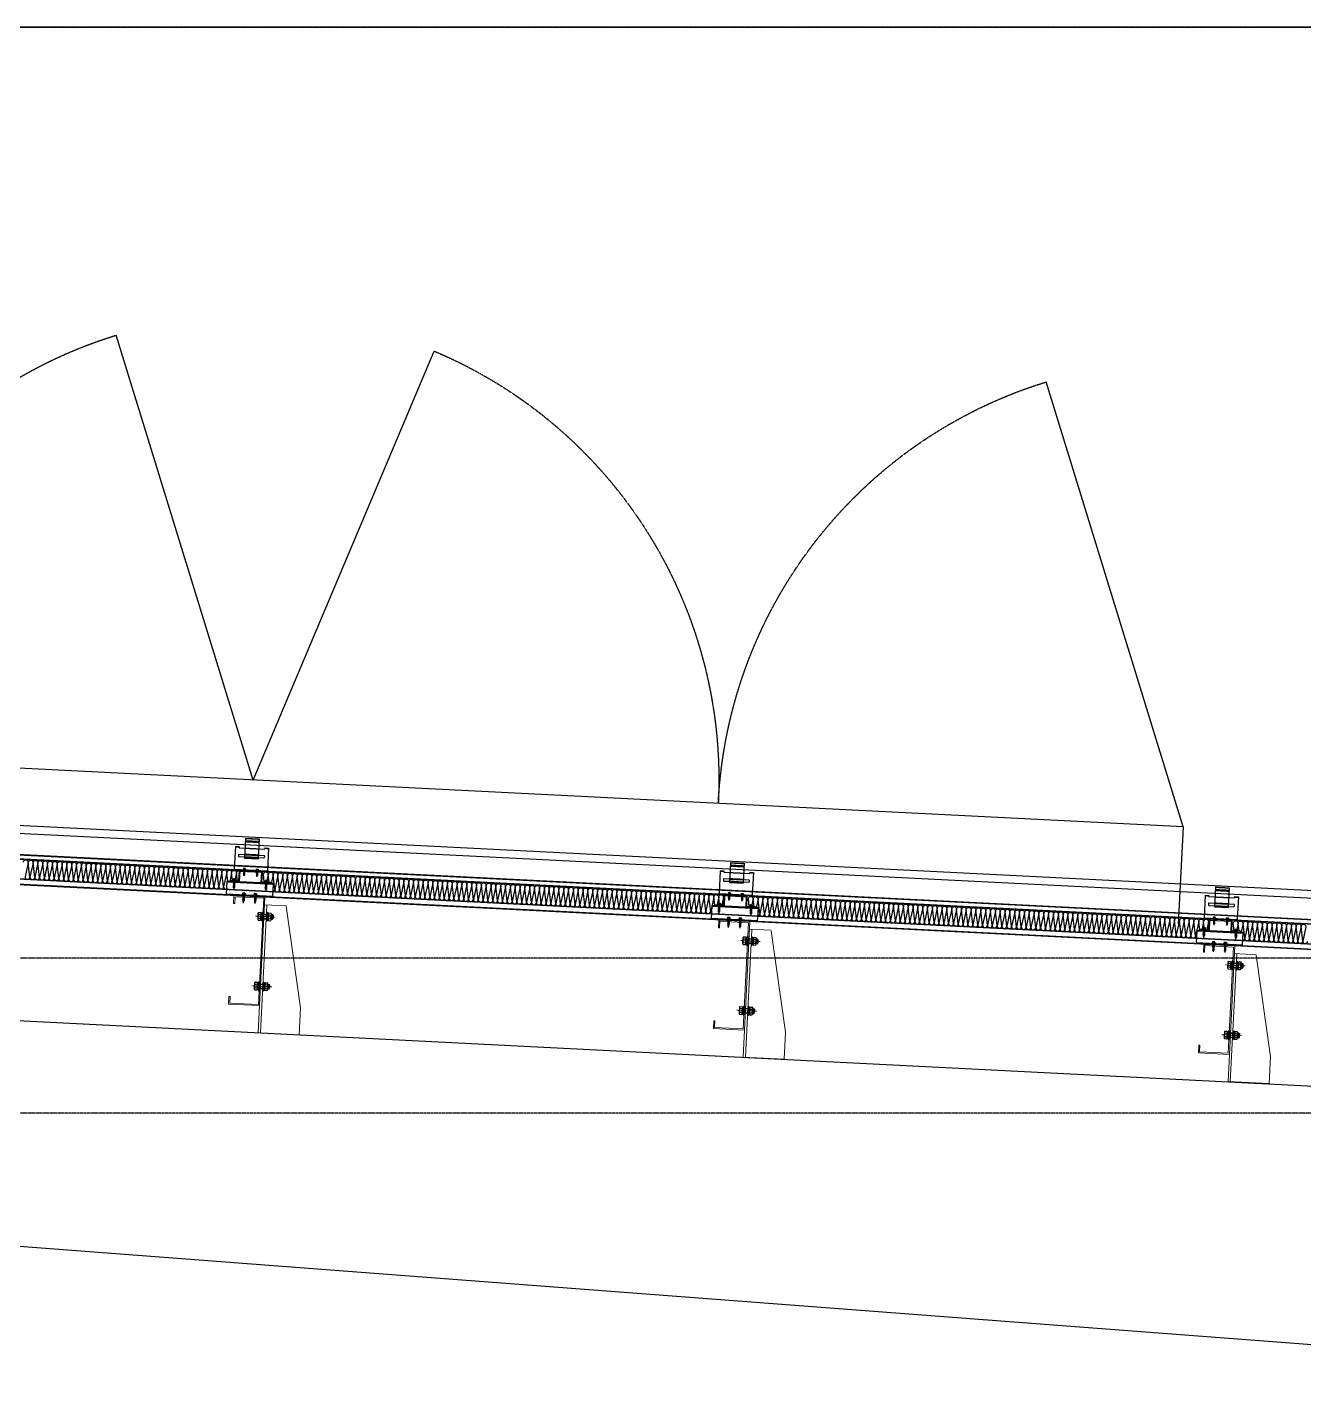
# Model space of a CAD drawing. Extents: x -599358 to 2865263, y -1062760 to 486533.
# Drawn here: x 1056564 to 1059855, y -666643 to -663143 of the extents above; entities that cross this region are included whole.
import ezdxf

# ---------------------------------------------------------------- set-up
doc = ezdxf.new("R2010")
doc.units = 0
for name, pattern in [('__DASH', [0.35, 0.25, -0.1]), ('CENTER', [2, 1.25, -0.25, 0.25, -0.25]), ('CENTER2', [28.575, 19.05, -3.175, 3.175, -3.175]), ('CONTINUOUS0', [0]), ('CONTINUOUS1', [0]), ('DASH', [0.35, 0.25, -0.1]), ('DOTE', [2.42, 2, -0.2, 0.02, -0.2])]:
    doc.linetypes.add(name, pattern=pattern)
for name, color, linetype in [('003_THICK', 7, 'CONTINUOUS1'), ('004_THIN', 6, 'CONTINUOUS0'), ('A-AXIS-DOTE', 14, 'DOTE'), ('A-LIN-V', 9, 'Continuous'), ('BWM', 8, 'Continuous'), ('PJ', 151, 'Continuous'), ('SEAMLOK75 - SHEET', 6, 'Continuous'), ('ZX', 1, 'CENTER2')]:
    doc.layers.add(name, color=color, linetype=linetype)
for name, color, linetype, lineweight in [('C18', 4, 'CENTER', 13), ('S-dim', 81, 'Continuous', 0), ('粗', 7, 'Continuous', 50), ('紧固件', 4, 'Continuous', 13)]:
    doc.layers.add(name, color=color, linetype=linetype, lineweight=lineweight)

# ---------------------------------------------------------------- blocks, each defined once
blk = doc.blocks.new('55555')
at = {"layer": 'A-LIN-V', "color": 4}
for p, q in [((16150, 700), (8250, 1100)), ((16150, 0), (8250, 600))]:
    blk.add_line(p, q, dxfattribs=at)
blk = doc.blocks.new('1231534634654')
at = {"layer": 'A-LIN-V'}
blk.add_line((-1777491.8, 580830.9), (-1777504.3, 580581.2), dxfattribs=at)
for points in [[(-1777491.8, 580830.9), (-1777025.2, 581936.5)], [(-1775094.8, 580710.3), (-1775448, 581857.1)], [(-1775094.8, 580710.3), (-1774628.2, 581815.9)], [(-1772697.8, 580589.7), (-1773051.1, 581736.5)], [(-1777491.8, 580830.9), (-1772697.8, 580589.7)], [(-1772710.4, 580340), (-1772697.8, 580589.7)]]:
    blk.add_lwpolyline(points, dxfattribs=at)
at = {"layer": 'A-LIN-V', "linetype": 'DASH'}
for centre, start, end in [((-1777491.8, 580830.9), 357.1196, 67.1196), ((-1775094.8, 580710.3), 107.1196, 177.1196), ((-1775094.8, 580710.3), 357.1196, 67.1196), ((-1772697.8, 580589.7), 107.1196, 177.1196)]:
    blk.add_arc(centre, 1200, start, end, dxfattribs=at)
blk = doc.blocks.new('42432')
at = {"layer": 'A-LIN-V', "xscale": -1, "rotation": 354.2392448943365}
blk.add_blockref('1231534634654', (-3515469.6, 181213.9), dxfattribs=at)
blk = doc.blocks.new('34t65')
at = {"color": 2, "ltscale": 50}
for p, q in [((1430037, 238183.4), (1430157, 238183.4)), ((1430037, 238148.4), (1430037, 238183.4)), ((1430037, 238180.9), (1430157, 238180.9)), ((1430157, 238183.4), (1430157, 238148.4)), ((1430157, 238150.9), (1430037, 238150.9)), ((1430157, 238148.4), (1430037, 238148.4))]:
    blk.add_line(p, q, dxfattribs=at)
blk = doc.blocks.new('*U1726')
at = {"layer": 'PJ'}
for p, q in [((-4.4, 0.5), (-4.4, 0)), ((4.4, 0), (-4.4, 0)), ((-4.1, 0.8), (-3.1, 1)), ((4.1, 0.8), (-4.1, 0.8)), ((-3.1, 3.9), (-3.1, 1)), ((3.1, 1), (-3.1, 1)), ((2.3, 4.2), (-2.3, 4.2)), ((-2, 0.8), (-1.5, 1)), ((-1.5, 3.9), (-1.5, 1)), ((-1.5, 0), (-1.5, -1.6)), ((1.5, 3.9), (1.5, 1)), ((2.2, 0.8), (1.5, 1)), ((1.5, 0), (1.5, -1.1)), ((3.1, 3.9), (3.1, 1)), ((4.1, 0.8), (3.1, 1)), ((4.4, 0.5), (4.4, 0)), ((-2.1, -1.9), (2.1, -1.4)), ((-2.1, -1.9), (-1.5, -1.6)), ((-2.1, -1.9), (-1.5, -2.2)), ((-2.1, -3.3), (2.1, -2.8)), ((-2.1, -3.3), (-1.5, -3)), ((-2.1, -3.3), (-1.5, -3.6)), ((-2.1, -4.7), (2.1, -4.2)), ((-2.1, -4.7), (-1.5, -4.4)), ((-2.1, -4.7), (-1.5, -5)), ((-2.1, -6.1), (2.1, -5.6)), ((-2.1, -6.1), (-1.5, -5.8)), ((-2.1, -6.1), (-1.5, -6.4)), ((-2.1, -7.5), (2.1, -7)), ((-2.1, -7.5), (-1.5, -7.2)), ((-2.1, -7.5), (-1.5, -7.8)), ((-2.1, -8.9), (2.1, -8.4)), ((-2.1, -8.9), (-1.5, -8.6)), ((-2.1, -8.9), (-1.5, -9.2)), ((-2.1, -10.3), (2.1, -9.8)), ((-2.1, -10.3), (-1.5, -10)), ((-2.1, -10.3), (-1.5, -10.6)), ((-2.1, -11.7), (2.1, -11.2)), ((-2.1, -11.7), (-1.5, -11.4)), ((-2.1, -11.7), (-1.5, -12)), ((-2.1, -13.1), (-1.5, -12.8)), ((-2.1, -13.1), (-1.1, -13)), ((-2.1, -13.1), (-1.5, -13.4)), ((-1.5, -1.6), (1.5, -1.1)), ((-1.5, -2.2), (1.5, -1.7)), ((-1.5, -2.2), (-1.5, -3)), ((-1.5, -3), (1.5, -2.5)), ((-1.5, -3.6), (1.5, -3.1)), ((-1.5, -3.6), (-1.5, -4.4)), ((-1.5, -4.4), (1.5, -3.9)), ((-1.5, -5), (1.5, -4.5)), ((-1.5, -5), (-1.5, -5.8)), ((-1.5, -5.8), (1.5, -5.3)), ((-1.5, -6.4), (1.5, -5.9)), ((-1.5, -6.4), (-1.5, -7.2)), ((-1.5, -7.2), (1.5, -6.7)), ((-1.5, -7.8), (1.5, -7.3)), ((-1.5, -7.8), (-1.5, -8.6)), ((-1.5, -8.6), (1.5, -8.1)), ((-1.5, -9.2), (1.5, -8.7)), ((-1.5, -9.2), (-1.5, -10)), ((-1.5, -10), (1.5, -9.5)), ((-1.5, -10.6), (1.5, -10.1)), ((-1.5, -10.6), (-1.5, -11.4)), ((-1.5, -11.4), (1.5, -10.9)), ((-1.5, -12), (1.5, -11.5)), ((-1.5, -12), (-1.5, -12.8)), ((-1.5, -12.8), (-1, -12.7)), ((-1.5, -13.4), (-1.5, -17.2)), ((-1.5, -13.4), (-1.3, -13.4)), ((0, -18.6), (-1.5, -17.2)), ((0, -18.6), (1.5, -17.2)), ((0.6, -12.4), (1.5, -12.3)), ((0.7, -12.8), (2.1, -12.6)), ((0.7, -13), (1.5, -12.9)), ((0.7, -13.8), (1.5, -13.7)), ((0.7, -14.2), (2.1, -14)), ((0.7, -14.4), (1.5, -14.3)), ((1.5, -0.3), (1.5, -1.1)), ((2.1, -1.4), (1.5, -1.1)), ((2.1, -1.4), (1.5, -1.7)), ((1.5, -1.7), (1.5, -2.5)), ((2.1, -2.8), (1.5, -2.5)), ((2.1, -2.8), (1.5, -3.1)), ((1.5, -3.1), (1.5, -3.9)), ((2.1, -4.2), (1.5, -3.9)), ((2.1, -4.2), (1.5, -4.5)), ((1.5, -4.5), (1.5, -5.3)), ((2.1, -5.6), (1.5, -5.3)), ((2.1, -5.6), (1.5, -5.9)), ((1.5, -5.9), (1.5, -6.7)), ((2.1, -7), (1.5, -6.7)), ((2.1, -7), (1.5, -7.3)), ((1.5, -7.3), (1.5, -8.1)), ((2.1, -8.4), (1.5, -8.1)), ((2.1, -8.4), (1.5, -8.7)), ((1.5, -8.7), (1.5, -9.5)), ((2.1, -9.8), (1.5, -9.5)), ((2.1, -9.8), (1.5, -10.1)), ((1.5, -10.1), (1.5, -10.9)), ((2.1, -11.2), (1.5, -10.9)), ((2.1, -11.2), (1.5, -11.5)), ((1.5, -11.5), (1.5, -12.3)), ((2.1, -12.6), (1.5, -12.3)), ((2.1, -12.6), (1.5, -12.9)), ((1.5, -12.9), (1.5, -13.7)), ((2.1, -14), (1.5, -13.7)), ((2.1, -14), (1.5, -14.3)), ((1.5, -14.3), (1.5, -17.2))]:
    blk.add_line(p, q, dxfattribs=at)
blk.add_lwpolyline([(0, -18.6), (0.7, -14.4), (0.7, -12.7, 0.417657), (0.4, -12.4, 0.097062), (-1, -12.7), (-1.5, -13.8)], format="xyb", dxfattribs=at)
for centre, radius, start, end in [((-4.1, 0.5), 0.3, 90, 180), ((-2.3, 3.3), 0.951, 35.4009, 144.5991), ((0, 1), 3.2, 61.0594, 118.9406), ((2.3, 3.3), 0.951, 35.4009, 144.5991), ((4.1, 0.5), 0.3, 0, 90)]:
    blk.add_arc(centre, radius, start, end, dxfattribs=at)
at = {"layer": 'ZX', "ltscale": 0.2}
blk.add_line((0, 4.9), (0, -21), dxfattribs=at)
blk = doc.blocks.new('A$C2F3B4A73')
at = {"layer": '粗', "lineweight": -2}
for p, q in [((0, 78.7), (9.6, 78.7)), ((0, 78.7), (0, 19.8)), ((9.6, 78.7), (9.6, 76.3)), ((10.4, 75.5), (25.2, 75.5)), ((25.2, 101.1), (60.4, 101.1)), ((25.2, 101.1), (25.2, 49.6)), ((60.4, 101.1), (60.4, 49.6)), ((60.4, 75.5), (75.2, 75.5)), ((76, 78.7), (85.6, 78.7)), ((76, 78.7), (76, 76.3)), ((85.6, 78.7), (85.6, 19.8)), ((9.6, 58.4), (9.6, 53.6)), ((10.4, 59.2), (25.2, 59.2)), ((10.4, 52.8), (25.2, 52.8)), ((25.2, 58.4), (60.4, 58.4)), ((25.2, 53.6), (60.4, 53.6)), ((25.2, 49.6), (60.4, 49.6)), ((60.4, 59.2), (75.2, 59.2)), ((60.4, 52.8), (75.2, 52.8)), ((76, 58.4), (76, 53.6)), ((0, 19.8), (85.6, 19.8)), ((0, 18.8), (0, 19.8)), ((0, 18.8), (85.6, 18.8)), ((14.4, 19.8), (14.4, 18.8)), ((71.2, 19.8), (71.2, 18.8)), ((85.6, 19.8), (85.6, 18.8))]:
    blk.add_line(p, q, dxfattribs=at)
at = {"layer": '粗', "linetype": 'DASH', "lineweight": -2}
for p, q in [((0, 77.7), (9.6, 77.7)), ((25.2, 100.6), (60.4, 100.6)), ((25.2, 94.7), (60.4, 94.7)), ((25.2, 92.3), (60.4, 92.3)), ((25.2, 75.5), (60.4, 75.5)), ((76, 77.7), (85.6, 77.7)), ((25.2, 60), (60.4, 60)), ((25.2, 59.2), (60.4, 59.2)), ((25.2, 52.8), (60.4, 52.8)), ((25.2, 52), (60.4, 52)), ((16, 19.8), (16, 18.8)), ((21.6, 19.8), (21.6, 18.8)), ((29.6, 19.8), (29.6, 18.8)), ((35.2, 19.8), (35.2, 18.8)), ((50.4, 19.8), (50.4, 18.8)), ((56, 19.8), (56, 18.8)), ((64, 19.8), (64, 18.8)), ((69.6, 19.8), (69.6, 18.8))]:
    blk.add_line(p, q, dxfattribs=at)
at = {"layer": '粗', "lineweight": -2}
for centre, start, end in [((10.4, 76.3), 180, 270), ((75.2, 76.3), 270, 0), ((10.4, 58.4), 90, 180), ((10.4, 53.6), 180, 270), ((75.2, 58.4), 0, 90), ((75.2, 53.6), 270, 0)]:
    blk.add_arc(centre, 0.8, start, end, dxfattribs=at)
at = {"layer": '紧固件', "color": 2, "yscale": 0.8, "zscale": 0.8}
for p, xscale in [((26.1, 19.8), 0.8), ((59.5, 19.8), -0.8)]:
    blk.add_blockref('*U1726', p, dxfattribs=dict(at, xscale=xscale))
blk = doc.blocks.new('A$C51791418')
blk.add_blockref('A$C2F3B4A73', (-42.8, -15.8))
blk = doc.blocks.new('*U1756')
at = {"layer": '003_THICK', "color": 2}
for points in [[(-11, 13.1, 0.611769), (-11, 6.5, 0.611769)], [(-11, 6.5, 0.305859), (-11, -6.5, 0.305859)], [(31.2, 6.5, 0.61177), (31.2, 13.1, 0.61177)], [(31.2, -6.5, 0.305858), (31.2, 6.5, 0.305858)], [(-11, -6.5, 0.611769), (-11, -13.1, 0.611769)], [(31.2, -13.1, 0.61177), (31.2, -6.5, 0.61177)]]:
    blk.add_lwpolyline(points, format="xyb", dxfattribs=at)
for points in [[(-13, 9.8), (-13, -9.8)], [(-11, 13.1), (-3, 13.1)], [(-11, 6.5), (-3, 6.5)], [(-3.6, 8), (-3.6, -8)], [(-3, 13.1), (-3, -13.1)], [(-3, 12.1), (1.1, 12.1)], [(-3, 0), (1.1, 4.1)], [(-3, -4.1), (1.1, 0)], [(1.1, 15), (4.1, 15)], [(1.1, 15), (1.1, -15)], [(4.1, 15), (4.1, -15)], [(4.1, 8), (16.1, 8)], [(16.1, 15), (16.1, -15)], [(16.1, 15), (19.1, 15)], [(19.1, 15), (19.1, -15)], [(19.1, 12.1), (23.2, 12.1)], [(19.1, 0), (23.2, 4.1)], [(23.2, 13.1), (23.2, -13.1)], [(23.2, 13.1), (31.2, 13.1)], [(23.2, 6.5), (31.2, 6.5)], [(33.2, 9.8), (33.2, -9.8)], [(33.2, 8), (37.5, 8)], [(37.5, 8), (37.5, -8)], [(37.5, 8), (39, 6.5)], [(39, 6.5), (39, -6.5)], [(-11, -6.5), (-3, -6.5)], [(-11, -13.1), (-3, -13.1)], [(-3, -12.1), (1.1, -12.1)], [(1.1, -15), (4.1, -15)], [(4.1, -8), (16.1, -8)], [(16.1, -15), (19.1, -15)], [(19.1, -4.1), (23.2, 0)], [(19.1, -12.1), (23.2, -12.1)], [(23.2, -6.5), (31.2, -6.5)], [(23.2, -13.1), (31.2, -13.1)], [(33.2, -8), (37.5, -8)], [(37.5, -8), (39, -6.5)]]:
    blk.add_lwpolyline(points, dxfattribs=at)
at = {"layer": '004_THIN', "color": 2}
for points in [[(-3.6, 6.5), (16.1, 6.5)], [(33.2, 6.5), (39, 6.5)], [(-3.6, -6.5), (16.1, -6.5)], [(33.2, -6.5), (39, -6.5)]]:
    blk.add_lwpolyline(points, dxfattribs=at)
at = {"layer": 'C18', "color": 1, "ltscale": 0.6}
blk.add_lwpolyline([(-21, 0), (47, 0)], dxfattribs=at)
blk = doc.blocks.new('*U1755')
at = {"layer": '003_THICK', "color": 2}
for points in [[(-11, 13.1, 0.611769), (-11, 6.5, 0.611769)], [(-11, 6.5, 0.305859), (-11, -6.5, 0.305859)], [(31.2, 6.5, 0.61177), (31.2, 13.1, 0.61177)], [(31.2, -6.5, 0.305858), (31.2, 6.5, 0.305858)], [(-11, -6.5, 0.611769), (-11, -13.1, 0.611769)], [(31.2, -13.1, 0.61177), (31.2, -6.5, 0.61177)]]:
    blk.add_lwpolyline(points, format="xyb", dxfattribs=at)
for points in [[(-13, 9.8), (-13, -9.8)], [(-11, 13.1), (-3, 13.1)], [(-11, 6.5), (-3, 6.5)], [(-3.6, 8), (-3.6, -8)], [(-3, 13.1), (-3, -13.1)], [(-3, 12.1), (1.1, 12.1)], [(-3, 0), (1.1, 4.1)], [(-3, -4.1), (1.1, 0)], [(1.1, 15), (4.1, 15)], [(1.1, 15), (1.1, -15)], [(4.1, 15), (4.1, -15)], [(4.1, 8), (16.1, 8)], [(16.1, 15), (16.1, -15)], [(16.1, 15), (19.1, 15)], [(19.1, 15), (19.1, -15)], [(19.1, 12.1), (23.2, 12.1)], [(19.1, 0), (23.2, 4.1)], [(23.2, 13.1), (23.2, -13.1)], [(23.2, 13.1), (31.2, 13.1)], [(23.2, 6.5), (31.2, 6.5)], [(33.2, 9.8), (33.2, -9.8)], [(33.2, 8), (37.5, 8)], [(37.5, 8), (37.5, -8)], [(37.5, 8), (39, 6.5)], [(39, 6.5), (39, -6.5)], [(-11, -6.5), (-3, -6.5)], [(-11, -13.1), (-3, -13.1)], [(-3, -12.1), (1.1, -12.1)], [(1.1, -15), (4.1, -15)], [(4.1, -8), (16.1, -8)], [(16.1, -15), (19.1, -15)], [(19.1, -4.1), (23.2, 0)], [(19.1, -12.1), (23.2, -12.1)], [(23.2, -6.5), (31.2, -6.5)], [(23.2, -13.1), (31.2, -13.1)], [(33.2, -8), (37.5, -8)], [(37.5, -8), (39, -6.5)]]:
    blk.add_lwpolyline(points, dxfattribs=at)
at = {"layer": '004_THIN', "color": 2}
for points in [[(-3.6, 6.5), (16.1, 6.5)], [(33.2, 6.5), (39, 6.5)], [(-3.6, -6.5), (16.1, -6.5)], [(33.2, -6.5), (39, -6.5)]]:
    blk.add_lwpolyline(points, dxfattribs=at)
at = {"layer": 'C18', "color": 1, "ltscale": 0.6}
blk.add_lwpolyline([(-21, 0), (47, 0)], dxfattribs=at)
blk = doc.blocks.new('1112')
at = {"color": 2}
blk.add_lwpolyline([(1432456, 238570.9), (1432478.5, 238570.9), (1432478.5, 238598.4), (1432538.5, 238598.4), (1432538.5, 238570.9), (1432561, 238570.9), (1432561, 238568.4), (1432536, 238568.4), (1432536, 238595.9), (1432481, 238595.9), (1432481, 238568.4), (1432456, 238568.4)], close=True, dxfattribs=at)
at = {"layer": 'S-dim', "ltscale": 10}
for p, q in [((1432412.5, 238511.6), (1432362.5, 238252.3)), ((1432412.5, 238512.7), (1432468.5, 238512.7)), ((1432462.5, 238511.6), (1432462.5, 238182.3)), ((1432362.5, 238252.3), (1432362.5, 238182.3)), ((1432468.5, 238252.3), (1432468.5, 238182.3)), ((1432362.5, 238182.3), (1432468.5, 238182.3))]:
    blk.add_line(p, q, dxfattribs=at)
at = {"layer": 'S-dim', "color": 6, "ltscale": 10}
blk.add_lwpolyline([(1432548.5, 238512.3), (1432548.5, 238532.3), (1432468.5, 238532.3), (1432468.5, 238252.3), (1432548.5, 238252.3), (1432548.5, 238272.3), (1432545.5, 238272.3), (1432545.5, 238255.3), (1432471.5, 238255.3), (1432471.5, 238529.3), (1432545.5, 238529.3), (1432545.5, 238512.3)], close=True, dxfattribs=at)
blk.add_blockref('34t65', (2411.5, 385))
at = {"xscale": -0.7500000000000001, "yscale": 0.7500000000000001, "zscale": 0.7500000000000001, "rotation": 359.9999999722328}
for name, p in [('*U1756', (1432474.6, 238482.3)), ('*U1755', (1432474.6, 238302.3))]:
    blk.add_blockref(name, p, dxfattribs=at)
at = {"layer": 'SEAMLOK75 - SHEET', "xscale": -1}
blk.add_blockref('A$C51791418', (1432508.5, 238596.4), dxfattribs=at)
at = {"layer": '紧固件', "xscale": -1.023999999801318, "yscale": 1.023999999801318, "zscale": 1.023999999801318}
for p in [(1432467.3, 238570.9), (1432549.8, 238570.9, 0), (1432493.5, 238535.9), (1432523.5, 238535.9)]:
    blk.add_blockref('*U1726', p, dxfattribs=at)

msp = doc.modelspace()

# ---------------------------------------------------------------- linework, layer by layer
at = {"color": 1, "ltscale": 50}
for p, q in [((1053337.4, -665125.2), (1061040.4, -665512.8)), ((1053337.4, -665126.7), (1061040.4, -665514.3))]:
    msp.add_line(p, q, dxfattribs=at)
at = {"color": 4, "ltscale": 50}
for p, q in [((1061028.7, -665564.9), (1053337.4, -665177.9, 0)), ((1061028.7, -665565.7), (1053337.4, -665178.7, 0)), ((1061029.3, -665579.1), (1053337.4, -665192.1, 0)), ((1061029, -665579.9), (1053337.4, -665192.9, 0))]:
    msp.add_line(p, q, dxfattribs=at)
at = {"color": 2, "ltscale": 50}
msp.add_line((1061028.7, -665578.8), (1053337.4, -665191.8, 0), dxfattribs=at)
at = {"layer": 'A-AXIS-DOTE', "linetype": '__DASH', "ltscale": 2}
for p, q in [((1070356.7, -663143.2), (970318.1, -663143.2)), ((1070356.7, -665543.2), (970318.1, -665543.2)), ((1070356.7, -665943.2), (970318.1, -665943.2))]:
    msp.add_line(p, q, dxfattribs=at)
at = {"layer": 'A-LIN-V'}
msp.add_line((978450.2, -663143.2), (1062246.2, -663143.2), dxfattribs=at)
at = {"layer": 'BWM', "elevation": 0}
for points in [[(1056554.2, -665295.9, -1), (1056566.6, -665296.6), (1056558.5, -665333.7, 1), (1056571, -665334.3), (1056566.6, -665296.6, -1), (1056579.1, -665297.2), (1056571, -665334.3, 1), (1056583.5, -665334.9), (1056579.1, -665297.2, -1), (1056591.6, -665297.8), (1056583.5, -665334.9, 1), (1056596, -665335.6), (1056591.6, -665297.8, -1), (1056604.1, -665298.4), (1056596, -665335.6, 1), (1056608.4, -665336.2), (1056604.1, -665298.4, -1), (1056616.6, -665299.1), (1056608.4, -665336.2, 1), (1056620.9, -665336.8), (1056616.6, -665299.1, -1), (1056629.1, -665299.7), (1056620.9, -665336.8, 1), (1056633.4, -665337.5), (1056629.1, -665299.7, -1), (1056641.5, -665300.3), (1056633.4, -665337.5, 1), (1056645.9, -665338.1), (1056641.5, -665300.3, -1), (1056654, -665301), (1056645.9, -665338.1, 1), (1056658.4, -665338.7), (1056654, -665301, -1), (1056666.5, -665301.6), (1056658.4, -665338.7, 1), (1056670.9, -665339.3), (1056666.5, -665301.6, -1), (1056679, -665302.2), (1056670.9, -665339.3, 1), (1056683.3, -665340), (1056679, -665302.2, -1), (1056691.5, -665302.8), (1056683.3, -665340, 1), (1056695.8, -665340.6), (1056691.5, -665302.8, -1), (1056704, -665303.5), (1056695.8, -665340.6, 1), (1056708.3, -665341.2), (1056704, -665303.5, -1), (1056716.4, -665304.1), (1056708.3, -665341.2, 1), (1056720.8, -665341.8), (1056716.4, -665304.1, -1), (1056728.9, -665304.7), (1056720.8, -665341.8, 1), (1056733.3, -665342.5), (1056728.9, -665304.7, -1), (1056741.4, -665305.4), (1056733.3, -665342.5, 1), (1056745.8, -665343.1), (1056741.4, -665305.4, -1), (1056753.9, -665306), (1056745.8, -665343.1, 1), (1056758.3, -665343.7), (1056753.9, -665306, -1), (1056766.4, -665306.6), (1056758.3, -665343.7, 1), (1056770.7, -665344.4), (1056766.4, -665306.6, -1), (1056778.9, -665307.2), (1056770.7, -665344.4, 1), (1056783.2, -665345), (1056778.9, -665307.2, -1), (1056791.4, -665307.9), (1056783.2, -665345, 1), (1056795.7, -665345.6), (1056791.4, -665307.9, -1), (1056803.8, -665308.5), (1056795.7, -665345.6, 1), (1056808.2, -665346.2), (1056803.8, -665308.5, -1), (1056816.3, -665309.1), (1056808.2, -665346.2, 1), (1056820.7, -665346.9), (1056816.3, -665309.1, -1), (1056828.8, -665309.8), (1056820.7, -665346.9, 1), (1056833.2, -665347.5), (1056828.8, -665309.8, -1), (1056841.3, -665310.4), (1056833.2, -665347.5, 1), (1056845.6, -665348.1), (1056841.3, -665310.4, -1), (1056853.8, -665311), (1056845.6, -665348.1, 1), (1056858.1, -665348.8), (1056853.8, -665311, -1), (1056866.3, -665311.6), (1056858.1, -665348.8, 1), (1056870.6, -665349.4), (1056866.3, -665311.6, -1), (1056878.7, -665312.3), (1056870.6, -665349.4, 1), (1056883.1, -665350), (1056878.7, -665312.3, -1), (1056891.2, -665312.9), (1056883.1, -665350, 1), (1056895.6, -665350.6), (1056891.2, -665312.9, -1), (1056903.7, -665313.5), (1056895.6, -665350.6, 1), (1056908.1, -665351.3), (1056903.7, -665313.5, -1), (1056916.2, -665314.1), (1056908.1, -665351.3, 1), (1056920.5, -665351.9), (1056916.2, -665314.1, -1), (1056928.7, -665314.8), (1056920.5, -665351.9, 1), (1056933, -665352.5), (1056928.7, -665314.8, -1), (1056941.2, -665315.4), (1056933, -665352.5, 1), (1056945.5, -665353.2), (1056941.2, -665315.4, -1), (1056953.6, -665316), (1056945.5, -665353.2, 1), (1056958, -665353.8), (1056953.6, -665316, -1), (1056966.1, -665316.7), (1056958, -665353.8, 1), (1056970.5, -665354.4), (1056966.1, -665316.7, -1), (1056978.6, -665317.3), (1056970.5, -665354.4, 1), (1056983, -665355), (1056978.6, -665317.3, -1), (1056991.1, -665317.9), (1056983, -665355, 1), (1056995.5, -665355.7), (1056991.1, -665317.9, -1), (1057003.6, -665318.5), (1056995.5, -665355.7, 1), (1057007.9, -665356.3), (1057003.6, -665318.5, -1), (1057016.1, -665319.2), (1057007.9, -665356.3, 1), (1057020.4, -665356.9), (1057016.1, -665319.2, -1), (1057028.6, -665319.8), (1057023.6, -665342.2)], [(1057013.9, -665362.9, 0.414214), (1057020.4, -665356.9), (1057016.1, -665319.2, -1), (1057028.6, -665319.8), (1057020.4, -665356.9, 1), (1057032.9, -665357.6), (1057028.6, -665319.8, -1), (1057041, -665320.4), (1057032.9, -665357.6, 1), (1057045.4, -665358.2), (1057041, -665320.4, -1), (1057053.5, -665321.1), (1057045.4, -665358.2, 1), (1057057.9, -665358.8), (1057053.5, -665321.1, -1), (1057066, -665321.7), (1057057.9, -665358.8, 1), (1057070.4, -665359.4), (1057066, -665321.7, -1), (1057078.5, -665322.3), (1057070.4, -665359.4, 0.485127), (1057077.8, -665365.9, 0.485127)], [(1057081.1, -665345.1), (1057078.5, -665322.3, -1), (1057091, -665322.9), (1057086.1, -665345.4)], [(1057093.3, -665343.2), (1057091, -665322.9, -1), (1057103.5, -665323.6), (1057099.1, -665343.5)], [(1057105.8, -665343.8), (1057103.5, -665323.6, -0.423997), (1057110.2, -665317.7)], [(1057175.3, -665347.3), (1057173, -665327.1, -1), (1057185.5, -665327.7), (1057181.1, -665347.6)], [(1057187.8, -665348), (1057185.5, -665327.7, -1), (1057198, -665328.3), (1057193, -665350.7)], [(1057195.8, -665372, 0.414214), (1057202.3, -665366.1), (1057198, -665328.3, -1), (1057210.4, -665329), (1057202.3, -665366.1, 1), (1057214.8, -665366.7), (1057210.4, -665329, -1), (1057222.9, -665329.6), (1057214.8, -665366.7, 1), (1057227.3, -665367.3), (1057222.9, -665329.6, -1), (1057235.4, -665330.2), (1057227.3, -665367.3, 1), (1057239.8, -665368), (1057235.4, -665330.2, -1), (1057247.9, -665330.8), (1057239.8, -665368, 1), (1057252.2, -665368.6), (1057247.9, -665330.8, -1), (1057260.4, -665331.5), (1057252.2, -665368.6, 1), (1057264.7, -665369.2), (1057260.4, -665331.5, -1), (1057272.9, -665332.1), (1057264.7, -665369.2, 1), (1057277.2, -665369.8), (1057272.9, -665332.1, -1), (1057285.3, -665332.7), (1057277.2, -665369.8, 1), (1057289.7, -665370.5), (1057285.3, -665332.7, -1), (1057297.8, -665333.4), (1057289.7, -665370.5, 1), (1057302.2, -665371.1), (1057297.8, -665333.4, -1), (1057310.3, -665334), (1057302.2, -665371.1, 1), (1057314.7, -665371.7), (1057310.3, -665334, -1), (1057322.8, -665334.6), (1057314.7, -665371.7, 1), (1057327.2, -665372.4), (1057322.8, -665334.6, -1), (1057335.3, -665335.2), (1057327.2, -665372.4, 1), (1057339.6, -665373), (1057335.3, -665335.2, -1), (1057347.8, -665335.9), (1057339.6, -665373, 1), (1057352.1, -665373.6), (1057347.8, -665335.9, -1), (1057360.2, -665336.5), (1057352.1, -665373.6, 1), (1057364.6, -665374.2), (1057360.2, -665336.5, -1), (1057372.7, -665337.1), (1057364.6, -665374.2, 1), (1057377.1, -665374.9), (1057372.7, -665337.1, -1), (1057385.2, -665337.7), (1057377.1, -665374.9, 1), (1057389.6, -665375.5), (1057385.2, -665337.7, -1), (1057397.7, -665338.4), (1057389.6, -665375.5, 1), (1057402.1, -665376.1), (1057397.7, -665338.4, -1), (1057410.2, -665339), (1057402.1, -665376.1, 1), (1057414.5, -665376.8), (1057410.2, -665339, -1), (1057422.7, -665339.6), (1057414.5, -665376.8, 1), (1057427, -665377.4), (1057422.7, -665339.6, -1), (1057435.2, -665340.3), (1057427, -665377.4, 1), (1057439.5, -665378), (1057435.2, -665340.3, -1), (1057447.6, -665340.9), (1057439.5, -665378, 1), (1057452, -665378.6), (1057447.6, -665340.9, -1), (1057460.1, -665341.5), (1057452, -665378.6, 1), (1057464.5, -665379.3), (1057460.1, -665341.5, -1), (1057472.6, -665342.1), (1057464.5, -665379.3, 1), (1057477, -665379.9), (1057472.6, -665342.1, -1), (1057485.1, -665342.8), (1057477, -665379.9, 1), (1057489.4, -665380.5), (1057485.1, -665342.8, -1), (1057497.6, -665343.4), (1057489.4, -665380.5, 1), (1057501.9, -665381.2), (1057497.6, -665343.4, -1), (1057510.1, -665344), (1057501.9, -665381.2, 1), (1057514.4, -665381.8), (1057510.1, -665344, -1), (1057522.5, -665344.7), (1057514.4, -665381.8, 1), (1057526.9, -665382.4), (1057522.5, -665344.7, -1), (1057535, -665345.3), (1057526.9, -665382.4, 1), (1057539.4, -665383), (1057535, -665345.3, -1), (1057547.5, -665345.9), (1057539.4, -665383, 1), (1057551.9, -665383.7), (1057547.5, -665345.9, -1), (1057560, -665346.5), (1057551.9, -665383.7, 1), (1057564.4, -665384.3), (1057560, -665346.5, -1), (1057572.5, -665347.2), (1057564.4, -665384.3, 1), (1057576.8, -665384.9), (1057572.5, -665347.2, -1), (1057585, -665347.8), (1057576.8, -665384.9, 1), (1057589.3, -665385.5), (1057585, -665347.8, -1), (1057597.4, -665348.4), (1057589.3, -665385.5, 1), (1057601.8, -665386.2), (1057597.4, -665348.4, -1), (1057609.9, -665349.1), (1057601.8, -665386.2, 1), (1057614.3, -665386.8), (1057609.9, -665349.1, -1), (1057622.4, -665349.7), (1057614.3, -665386.8, 1), (1057626.8, -665387.4), (1057622.4, -665349.7, -1), (1057634.9, -665350.3), (1057626.8, -665387.4, 1), (1057639.3, -665388.1), (1057634.9, -665350.3, -1), (1057647.4, -665350.9), (1057639.3, -665388.1, 1), (1057651.7, -665388.7), (1057647.4, -665350.9, -1), (1057659.9, -665351.6), (1057651.7, -665388.7, 1), (1057664.2, -665389.3), (1057659.9, -665351.6, -1), (1057672.4, -665352.2), (1057664.2, -665389.3, 1), (1057676.7, -665389.9), (1057672.4, -665352.2, -1), (1057684.8, -665352.8), (1057676.7, -665389.9, 1), (1057689.2, -665390.6), (1057684.8, -665352.8, -1), (1057697.3, -665353.5), (1057689.2, -665390.6, 1), (1057701.7, -665391.2), (1057697.3, -665353.5, -1), (1057709.8, -665354.1), (1057701.7, -665391.2, 1), (1057714.2, -665391.8), (1057709.8, -665354.1, -1), (1057722.3, -665354.7), (1057714.2, -665391.8, 1), (1057726.6, -665392.5), (1057722.3, -665354.7, -1), (1057734.8, -665355.3), (1057726.6, -665392.5, 1), (1057739.1, -665393.1), (1057734.8, -665355.3, -1), (1057747.3, -665356), (1057739.1, -665393.1, 1), (1057751.6, -665393.7), (1057747.3, -665356, -1), (1057759.7, -665356.6), (1057751.6, -665393.7, 1), (1057764.1, -665394.3), (1057759.7, -665356.6, -1), (1057772.2, -665357.2), (1057764.1, -665394.3, 1), (1057776.6, -665395), (1057772.2, -665357.2, -1), (1057784.7, -665357.8), (1057776.6, -665395, 1), (1057789.1, -665395.6), (1057784.7, -665357.8, -1), (1057797.2, -665358.5), (1057789.1, -665395.6, 1), (1057801.6, -665396.2), (1057797.2, -665358.5, -1), (1057809.7, -665359.1), (1057801.6, -665396.2, 1), (1057814, -665396.9), (1057809.7, -665359.1, -1), (1057822.2, -665359.7), (1057814, -665396.9, 1), (1057826.5, -665397.5), (1057822.2, -665359.7, -1), (1057834.6, -665360.4), (1057826.5, -665397.5, 1), (1057839, -665398.1), (1057834.6, -665360.4, -1), (1057847.1, -665361), (1057839, -665398.1, 1), (1057851.5, -665398.7), (1057847.1, -665361, -1), (1057859.6, -665361.6), (1057851.5, -665398.7, 1), (1057864, -665399.4), (1057859.6, -665361.6, -1), (1057872.1, -665362.2), (1057864, -665399.4, 1), (1057876.5, -665400), (1057872.1, -665362.2, -1), (1057884.6, -665362.9), (1057876.5, -665400, 1), (1057888.9, -665400.6), (1057884.6, -665362.9, -1), (1057897.1, -665363.5), (1057888.9, -665400.6, 1), (1057901.4, -665401.3), (1057897.1, -665363.5, -1), (1057909.6, -665364.1), (1057901.4, -665401.3, 1), (1057913.9, -665401.9), (1057909.6, -665364.1, -1), (1057922, -665364.8), (1057913.9, -665401.9, 1), (1057926.4, -665402.5), (1057922, -665364.8, -1), (1057934.5, -665365.4), (1057926.4, -665402.5, 1), (1057938.9, -665403.1), (1057934.5, -665365.4, -1), (1057947, -665366), (1057938.9, -665403.1, 1), (1057951.4, -665403.8), (1057947, -665366, -1), (1057959.5, -665366.6), (1057951.4, -665403.8, 1), (1057963.8, -665404.4), (1057959.5, -665366.6, -1), (1057972, -665367.3), (1057963.8, -665404.4, 1), (1057976.3, -665405), (1057972, -665367.3, -1), (1057984.5, -665367.9), (1057976.3, -665405, 1), (1057988.8, -665405.6), (1057984.5, -665367.9, -1), (1057996.9, -665368.5), (1057988.8, -665405.6, 1), (1058001.3, -665406.3), (1057996.9, -665368.5, -1), (1058009.4, -665369.2), (1058001.3, -665406.3, 1), (1058013.8, -665406.9), (1058009.4, -665369.2, -1), (1058021.9, -665369.8), (1058013.8, -665406.9, 1), (1058026.3, -665407.5), (1058021.9, -665369.8, -1), (1058034.4, -665370.4), (1058026.3, -665407.5, 1), (1058038.8, -665408.2), (1058034.4, -665370.4, -1), (1058046.9, -665371), (1058038.8, -665408.2, 1), (1058051.2, -665408.8), (1058046.9, -665371, -1), (1058059.4, -665371.7), (1058051.2, -665408.8, 1), (1058063.7, -665409.4), (1058059.4, -665371.7, -1), (1058071.8, -665372.3), (1058063.7, -665409.4, 1), (1058076.2, -665410), (1058071.8, -665372.3, -1), (1058084.3, -665372.9), (1058076.2, -665410, 1), (1058088.7, -665410.7), (1058084.3, -665372.9, -1), (1058096.8, -665373.6), (1058088.7, -665410.7, 1), (1058101.2, -665411.3), (1058096.8, -665373.6, -1), (1058109.3, -665374.2), (1058101.2, -665411.3, 1), (1058113.7, -665411.9), (1058109.3, -665374.2, -1), (1058121.8, -665374.8), (1058113.7, -665411.9, 1), (1058126.1, -665412.6), (1058121.8, -665374.8, -1), (1058134.3, -665375.4), (1058126.1, -665412.6, 1), (1058138.6, -665413.2), (1058134.3, -665375.4, -1), (1058146.8, -665376.1), (1058138.6, -665413.2, 1), (1058151.1, -665413.8), (1058146.8, -665376.1, -1), (1058159.2, -665376.7), (1058151.1, -665413.8, 1), (1058163.6, -665414.4), (1058159.2, -665376.7, -1), (1058171.7, -665377.3), (1058163.6, -665414.4, 1), (1058176.1, -665415.1), (1058171.7, -665377.3, -1), (1058184.2, -665377.9), (1058176.1, -665415.1, 1), (1058188.6, -665415.7), (1058184.2, -665377.9, -1), (1058196.7, -665378.6), (1058188.6, -665415.7, 1), (1058201, -665416.3), (1058196.7, -665378.6, -1), (1058209.2, -665379.2), (1058201, -665416.3, 1), (1058213.5, -665417), (1058209.2, -665379.2, -1), (1058221.7, -665379.8), (1058213.5, -665417, 1), (1058226, -665417.6), (1058221.7, -665379.8, -1), (1058234.1, -665380.5), (1058226, -665417.6, 1), (1058238.5, -665418.2), (1058234.1, -665380.5, -1), (1058246.6, -665381.1), (1058238.5, -665418.2, 1), (1058251, -665418.8), (1058246.6, -665381.1, -1), (1058259.1, -665381.7), (1058251, -665418.8, 1), (1058263.5, -665419.5), (1058259.1, -665381.7, -1), (1058271.6, -665382.3), (1058263.5, -665419.5, 1), (1058276, -665420.1), (1058271.6, -665382.3, -1), (1058284.1, -665383), (1058279.2, -665405.4)], [(1058269.4, -665426, 0.414214), (1058276, -665420.1), (1058271.6, -665382.3, -1), (1058284.1, -665383), (1058276, -665420.1, 1), (1058288.4, -665420.7), (1058284.1, -665383, -1), (1058296.6, -665383.6), (1058288.4, -665420.7, 1), (1058300.9, -665421.4), (1058296.6, -665383.6, -1), (1058309, -665384.2), (1058300.9, -665421.4, 1), (1058313.4, -665422), (1058309, -665384.2, -1), (1058321.5, -665384.9), (1058313.4, -665422, 1), (1058325.9, -665422.6), (1058321.5, -665384.9, -1), (1058334, -665385.5), (1058325.9, -665422.6, 0.485127), (1058333.3, -665429.1, 0.485127)], [(1058336.6, -665408.3), (1058334, -665385.5, -1), (1058346.5, -665386.1), (1058341.6, -665408.5)], [(1058348.8, -665406.4), (1058346.5, -665386.1, -1), (1058359, -665386.7), (1058354.6, -665406.7)], [(1058361.3, -665407), (1058359, -665386.7, -0.423997), (1058365.7, -665380.8)], [(1058425.3, -665410.2), (1058423, -665390, -1), (1058435.5, -665390.6), (1058431.1, -665410.5)], [(1058437.8, -665410.9), (1058435.5, -665390.6, -1), (1058448, -665391.2), (1058443, -665413.6)], [(1058445.8, -665434.9, 0.414214), (1058452.3, -665429), (1058448, -665391.2, -1), (1058460.4, -665391.8), (1058452.3, -665429, 1), (1058464.8, -665429.6), (1058460.4, -665391.8, -1), (1058472.9, -665392.5), (1058464.8, -665429.6, 1), (1058477.3, -665430.2), (1058472.9, -665392.5, -1), (1058485.4, -665393.1), (1058477.3, -665430.2, 1), (1058489.8, -665430.9), (1058485.4, -665393.1, -1), (1058497.9, -665393.7), (1058489.8, -665430.9, 1), (1058502.2, -665431.5), (1058497.9, -665393.7, -1), (1058510.4, -665394.4), (1058502.2, -665431.5, 1), (1058514.7, -665432.1), (1058510.4, -665394.4, -1), (1058522.9, -665395), (1058514.7, -665432.1, 1), (1058527.2, -665432.7), (1058522.9, -665395, -1), (1058535.3, -665395.6), (1058527.2, -665432.7, 1), (1058539.7, -665433.4), (1058535.3, -665395.6, -1), (1058547.8, -665396.2), (1058539.7, -665433.4, 1), (1058552.2, -665434), (1058547.8, -665396.2, -1), (1058560.3, -665396.9), (1058552.2, -665434, 1), (1058564.7, -665434.6), (1058560.3, -665396.9, -1), (1058572.8, -665397.5), (1058564.7, -665434.6, 1), (1058577.2, -665435.3), (1058572.8, -665397.5, -1), (1058585.3, -665398.1), (1058577.2, -665435.3, 1), (1058589.6, -665435.9), (1058585.3, -665398.1, -1), (1058597.8, -665398.8), (1058589.6, -665435.9, 1), (1058602.1, -665436.5), (1058597.8, -665398.8, -1), (1058610.2, -665399.4), (1058602.1, -665436.5, 1), (1058614.6, -665437.1), (1058610.2, -665399.4, -1), (1058622.7, -665400), (1058614.6, -665437.1, 1), (1058627.1, -665437.8), (1058622.7, -665400, -1), (1058635.2, -665400.6), (1058627.1, -665437.8, 1), (1058639.6, -665438.4), (1058635.2, -665400.6, -1), (1058647.7, -665401.3), (1058639.6, -665438.4, 1), (1058652.1, -665439), (1058647.7, -665401.3, -1), (1058660.2, -665401.9), (1058652.1, -665439, 1), (1058664.5, -665439.6), (1058660.2, -665401.9, -1), (1058672.7, -665402.5), (1058664.5, -665439.6, 1), (1058677, -665440.3), (1058672.7, -665402.5, -1), (1058685.2, -665403.2), (1058677, -665440.3, 1), (1058689.5, -665440.9), (1058685.2, -665403.2, -1), (1058697.6, -665403.8), (1058689.5, -665440.9, 1), (1058702, -665441.5), (1058697.6, -665403.8, -1), (1058710.1, -665404.4), (1058702, -665441.5, 1), (1058714.5, -665442.2), (1058710.1, -665404.4, -1), (1058722.6, -665405), (1058714.5, -665442.2, 1), (1058727, -665442.8), (1058722.6, -665405, -1), (1058735.1, -665405.7), (1058727, -665442.8, 1), (1058739.4, -665443.4), (1058735.1, -665405.7, -1), (1058747.6, -665406.3), (1058739.4, -665443.4, 1), (1058751.9, -665444), (1058747.6, -665406.3, -1), (1058760.1, -665406.9), (1058751.9, -665444, 1), (1058764.4, -665444.7), (1058760.1, -665406.9, -1), (1058772.5, -665407.6), (1058764.4, -665444.7, 1), (1058776.9, -665445.3), (1058772.5, -665407.6, -1), (1058785, -665408.2), (1058776.9, -665445.3, 1), (1058789.4, -665445.9), (1058785, -665408.2, -1), (1058797.5, -665408.8), (1058789.4, -665445.9, 1), (1058801.9, -665446.6), (1058797.5, -665408.8, -1), (1058810, -665409.4), (1058801.9, -665446.6, 1), (1058814.4, -665447.2), (1058810, -665409.4, -1), (1058822.5, -665410.1), (1058814.4, -665447.2, 1), (1058826.8, -665447.8), (1058822.5, -665410.1, -1), (1058835, -665410.7), (1058826.8, -665447.8, 1), (1058839.3, -665448.4), (1058835, -665410.7, -1), (1058847.4, -665411.3), (1058839.3, -665448.4, 1), (1058851.8, -665449.1), (1058847.4, -665411.3, -1), (1058859.9, -665411.9), (1058851.8, -665449.1, 1), (1058864.3, -665449.7), (1058859.9, -665411.9, -1), (1058872.4, -665412.6), (1058864.3, -665449.7, 1), (1058876.8, -665450.3), (1058872.4, -665412.6, -1), (1058884.9, -665413.2), (1058876.8, -665450.3, 1), (1058889.3, -665451), (1058884.9, -665413.2, -1), (1058897.4, -665413.8), (1058889.3, -665451, 1), (1058901.7, -665451.6), (1058897.4, -665413.8, -1), (1058909.9, -665414.5), (1058901.7, -665451.6, 1), (1058914.2, -665452.2), (1058909.9, -665414.5, -1), (1058922.4, -665415.1), (1058914.2, -665452.2, 1), (1058926.7, -665452.8), (1058922.4, -665415.1, -1), (1058934.8, -665415.7), (1058926.7, -665452.8, 1), (1058939.2, -665453.5), (1058934.8, -665415.7, -1), (1058947.3, -665416.3), (1058939.2, -665453.5, 1), (1058951.7, -665454.1), (1058947.3, -665416.3, -1), (1058959.8, -665417), (1058951.7, -665454.1, 1), (1058964.2, -665454.7), (1058959.8, -665417, -1), (1058972.3, -665417.6), (1058964.2, -665454.7, 1), (1058976.6, -665455.4), (1058972.3, -665417.6, -1), (1058984.8, -665418.2), (1058976.6, -665455.4, 1), (1058989.1, -665456), (1058984.8, -665418.2, -1), (1058997.3, -665418.9), (1058989.1, -665456, 1), (1059001.6, -665456.6), (1058997.3, -665418.9, -1), (1059009.7, -665419.5), (1059001.6, -665456.6, 1), (1059014.1, -665457.2), (1059009.7, -665419.5, -1), (1059022.2, -665420.1), (1059014.1, -665457.2, 1), (1059026.6, -665457.9), (1059022.2, -665420.1, -1), (1059034.7, -665420.7), (1059026.6, -665457.9, 1), (1059039.1, -665458.5), (1059034.7, -665420.7, -1), (1059047.2, -665421.4), (1059039.1, -665458.5, 1), (1059051.6, -665459.1), (1059047.2, -665421.4, -1), (1059059.7, -665422), (1059051.6, -665459.1, 1), (1059064, -665459.7), (1059059.7, -665422, -1), (1059072.2, -665422.6), (1059064, -665459.7, 1), (1059076.5, -665460.4), (1059072.2, -665422.6, -1), (1059084.6, -665423.3), (1059076.5, -665460.4, 1), (1059089, -665461), (1059084.6, -665423.3, -1), (1059097.1, -665423.9), (1059089, -665461, 1), (1059101.5, -665461.6), (1059097.1, -665423.9, -1), (1059109.6, -665424.5), (1059101.5, -665461.6, 1), (1059114, -665462.3), (1059109.6, -665424.5, -1), (1059122.1, -665425.1), (1059114, -665462.3, 1), (1059126.5, -665462.9), (1059122.1, -665425.1, -1), (1059134.6, -665425.8), (1059126.5, -665462.9, 1), (1059138.9, -665463.5), (1059134.6, -665425.8, -1), (1059147.1, -665426.4), (1059138.9, -665463.5, 1), (1059151.4, -665464.1), (1059147.1, -665426.4, -1), (1059159.6, -665427), (1059151.4, -665464.1, 1), (1059163.9, -665464.8), (1059159.6, -665427, -1), (1059172, -665427.7), (1059163.9, -665464.8, 1), (1059176.4, -665465.4), (1059172, -665427.7, -1), (1059184.5, -665428.3), (1059176.4, -665465.4, 1), (1059188.9, -665466), (1059184.5, -665428.3, -1), (1059197, -665428.9), (1059188.9, -665466, 1), (1059201.4, -665466.7), (1059197, -665428.9, -1), (1059209.5, -665429.5), (1059201.4, -665466.7, 1), (1059213.8, -665467.3), (1059209.5, -665429.5, -1), (1059222, -665430.2), (1059213.8, -665467.3, 1), (1059226.3, -665467.9), (1059222, -665430.2, -1), (1059234.5, -665430.8), (1059226.3, -665467.9, 1), (1059238.8, -665468.5), (1059234.5, -665430.8, -1), (1059246.9, -665431.4), (1059238.8, -665468.5, 1), (1059251.3, -665469.2), (1059246.9, -665431.4, -1), (1059259.4, -665432), (1059251.3, -665469.2, 1), (1059263.8, -665469.8), (1059259.4, -665432, -1), (1059271.9, -665432.7), (1059263.8, -665469.8, 1), (1059276.3, -665470.4), (1059271.9, -665432.7, -1), (1059284.4, -665433.3), (1059276.3, -665470.4, 1), (1059288.8, -665471.1), (1059284.4, -665433.3, -1), (1059296.9, -665433.9), (1059288.8, -665471.1, 1), (1059301.2, -665471.7), (1059296.9, -665433.9, -1), (1059309.4, -665434.6), (1059301.2, -665471.7, 1), (1059313.7, -665472.3), (1059309.4, -665434.6, -1), (1059321.8, -665435.2), (1059313.7, -665472.3, 1), (1059326.2, -665472.9), (1059321.8, -665435.2, -1), (1059334.3, -665435.8), (1059326.2, -665472.9, 1), (1059338.7, -665473.6), (1059334.3, -665435.8, -1), (1059346.8, -665436.4), (1059338.7, -665473.6, 1), (1059351.2, -665474.2), (1059346.8, -665436.4, -1), (1059359.3, -665437.1), (1059351.2, -665474.2, 1), (1059363.7, -665474.8), (1059359.3, -665437.1, -1), (1059371.8, -665437.7), (1059363.7, -665474.8, 1), (1059376.1, -665475.5), (1059371.8, -665437.7, -1), (1059384.3, -665438.3), (1059376.1, -665475.5, 1), (1059388.6, -665476.1), (1059384.3, -665438.3, -1), (1059396.8, -665439), (1059388.6, -665476.1, 1), (1059401.1, -665476.7), (1059396.8, -665439, -1), (1059409.2, -665439.6), (1059401.1, -665476.7, 1), (1059413.6, -665477.3), (1059409.2, -665439.6, -1), (1059421.7, -665440.2), (1059413.6, -665477.3, 1), (1059426.1, -665478), (1059421.7, -665440.2, -1), (1059434.2, -665440.8), (1059426.1, -665478, 1), (1059438.6, -665478.6), (1059434.2, -665440.8, -1), (1059446.7, -665441.5), (1059438.6, -665478.6, 1), (1059451, -665479.2), (1059446.7, -665441.5, -1), (1059459.2, -665442.1), (1059451, -665479.2, 1), (1059463.5, -665479.8), (1059459.2, -665442.1, -1), (1059471.7, -665442.7), (1059463.5, -665479.8, 1), (1059476, -665480.5), (1059471.7, -665442.7, -1), (1059484.1, -665443.4), (1059476, -665480.5, 1), (1059488.5, -665481.1), (1059484.1, -665443.4, -1), (1059496.6, -665444), (1059488.5, -665481.1, 1), (1059501, -665481.7), (1059496.6, -665444, -1), (1059509.1, -665444.6), (1059501, -665481.7, 1), (1059513.5, -665482.4), (1059509.1, -665444.6, -1), (1059521.6, -665445.2), (1059513.5, -665482.4, 1), (1059526, -665483), (1059521.6, -665445.2, -1), (1059534.1, -665445.9), (1059529.2, -665468.3)], [(1059519.4, -665488.9, 0.414214), (1059526, -665483), (1059521.6, -665445.2, -1), (1059534.1, -665445.9), (1059526, -665483, 1), (1059538.4, -665483.6), (1059534.1, -665445.9, -1), (1059546.6, -665446.5), (1059538.4, -665483.6, 1), (1059550.9, -665484.2), (1059546.6, -665446.5, -1), (1059559, -665447.1), (1059550.9, -665484.2, 1), (1059563.4, -665484.9), (1059559, -665447.1, -1), (1059571.5, -665447.8), (1059563.4, -665484.9, 1), (1059575.9, -665485.5), (1059571.5, -665447.8, -1), (1059584, -665448.4), (1059575.9, -665485.5, 0.485127), (1059583.3, -665492, 0.485127)], [(1059586.6, -665471.2), (1059584, -665448.4, -1), (1059596.5, -665449), (1059591.6, -665471.4)], [(1059598.8, -665469.3), (1059596.5, -665449, -1), (1059609, -665449.6), (1059604.6, -665469.6)], [(1059611.3, -665469.9), (1059609, -665449.6, -0.423997), (1059615.7, -665443.7)], [(1059675.3, -665473.1), (1059673, -665452.9, -1), (1059685.5, -665453.5), (1059681.1, -665473.4)], [(1059687.8, -665473.8), (1059685.5, -665453.5, -1), (1059698, -665454.1), (1059693, -665476.5)], [(1059695.8, -665497.8, 0.414214), (1059702.3, -665491.9), (1059698, -665454.1, -1), (1059710.4, -665454.7), (1059702.3, -665491.9, 1), (1059714.8, -665492.5), (1059710.4, -665454.7, -1), (1059722.9, -665455.4), (1059714.8, -665492.5, 1), (1059727.3, -665493.1), (1059722.9, -665455.4, -1), (1059735.4, -665456), (1059727.3, -665493.1, 1), (1059739.8, -665493.7), (1059735.4, -665456, -1), (1059747.9, -665456.6), (1059739.8, -665493.7, 1), (1059752.2, -665494.4), (1059747.9, -665456.6, -1), (1059760.4, -665457.3), (1059752.2, -665494.4, 1), (1059764.7, -665495), (1059760.4, -665457.3, -1), (1059772.9, -665457.9), (1059764.7, -665495, 1), (1059777.2, -665495.6), (1059772.9, -665457.9, -1), (1059785.3, -665458.5), (1059777.2, -665495.6, 1), (1059789.7, -665496.3), (1059785.3, -665458.5, -1), (1059797.8, -665459.1), (1059789.7, -665496.3, 1), (1059802.2, -665496.9), (1059797.8, -665459.1, -1), (1059810.3, -665459.8), (1059802.2, -665496.9, 1), (1059814.7, -665497.5), (1059810.3, -665459.8, -1), (1059822.8, -665460.4), (1059814.7, -665497.5, 1), (1059827.2, -665498.1), (1059822.8, -665460.4, -1), (1059835.3, -665461), (1059827.2, -665498.1, 1), (1059839.6, -665498.8), (1059835.3, -665461, -1), (1059847.8, -665461.7), (1059839.6, -665498.8, 1), (1059852.1, -665499.4), (1059847.8, -665461.7, -1), (1059860.2, -665462.3), (1059852.1, -665499.4, 1), (1059864.6, -665500)]]:
    msp.add_lwpolyline(points, format="xyb", dxfattribs=at)
at = {"layer": 'SEAMLOK75 - SHEET'}
for p, q in [((1061278.9, -665440, 0), (1053355.9, -665041.4, 0)), ((1061277.9, -665460, 0), (1053361.6, -665061.7, 0)), ((1053352.1, -665116.3, 0), (1061275.2, -665514.9, 0)), ((1053354.8, -665115.4, 0), (1061275.2, -665513.9, 0))]:
    msp.add_line(p, q, dxfattribs=at)

# ---------------------------------------------------------------- block references
at = {"xscale": -1, "rotation": 357.1195447556124}
for p in [(2475848.8, -975601.8, 0), (2477098.8, -975664.7, 0), (2478348.8, -975727.6, 0)]:
    msp.add_blockref('1112', p, dxfattribs=at)
at = {"layer": 'A-LIN-V'}
for name, p in [('55555', (1045087.4, -666643.2)), ('42432', (2748197.8, -1245900.7))]:
    msp.add_blockref(name, p, dxfattribs=at)

doc.saveas('drawing.dxf')
